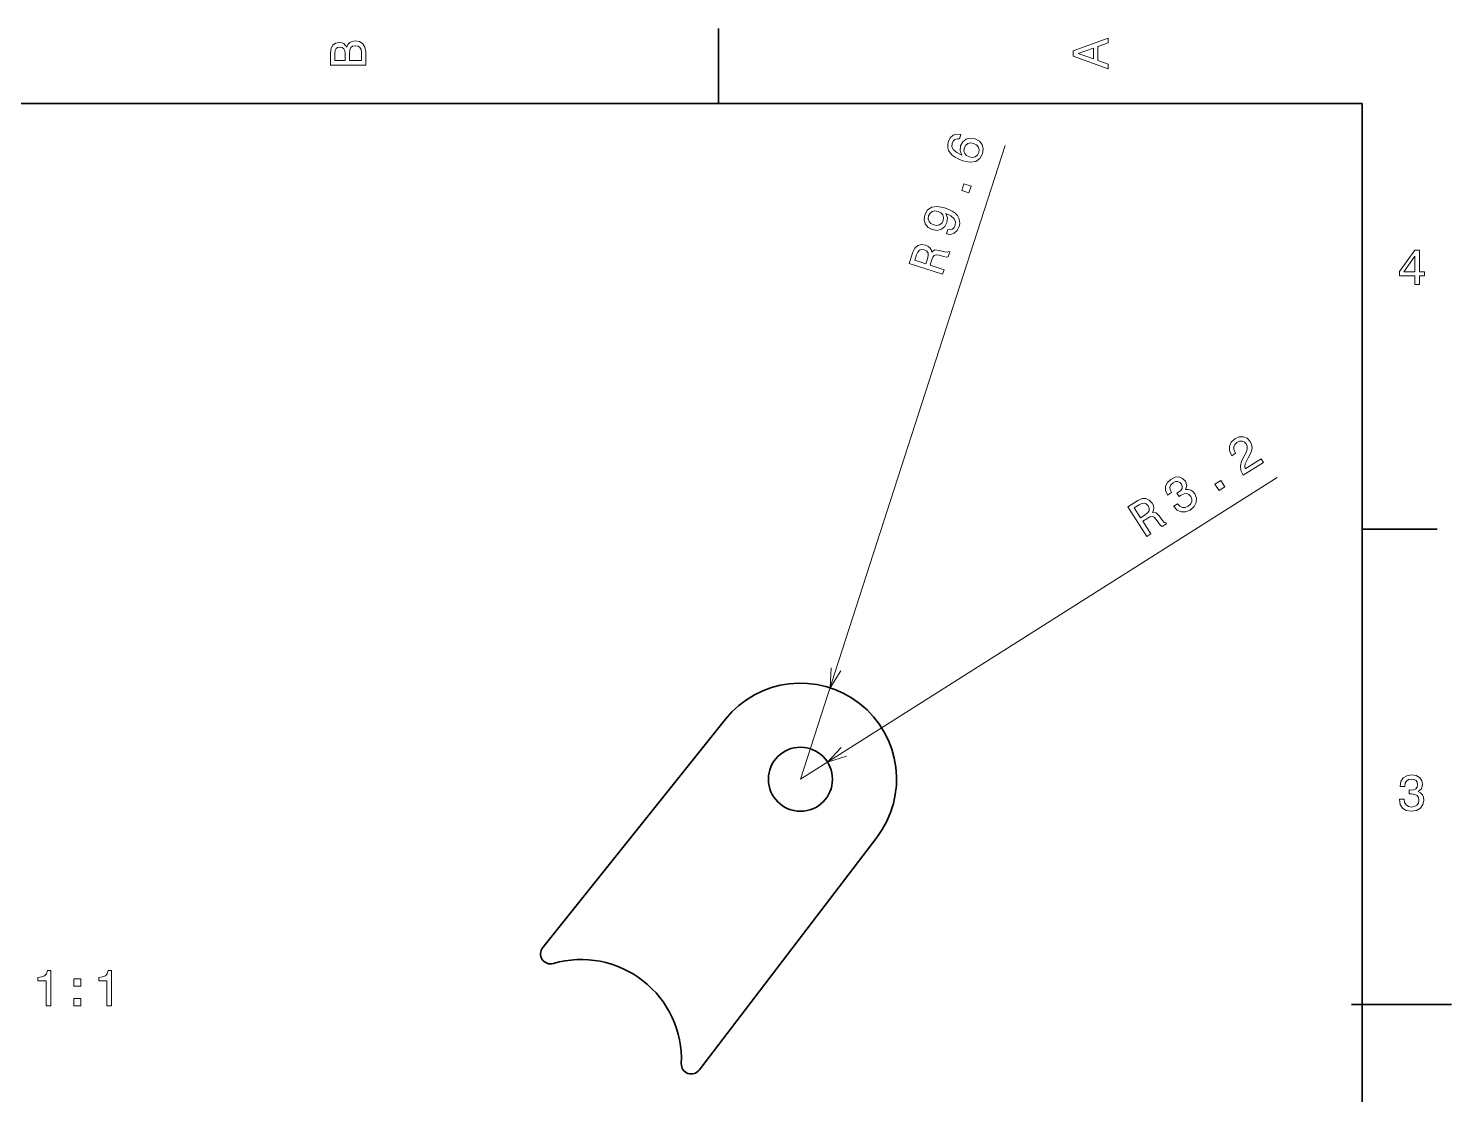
# Model space of a CAD drawing. Extents: x 0 to 296, y 0 to 210.
# Drawn here: x 153.7 to 295.9, y 101 to 207.5 of the extents above; entities that cross this region are included whole.
import ezdxf

# ---------------------------------------------------------------- set-up
doc = ezdxf.new("R2010")
doc.units = 0

msp = doc.modelspace()

# ---------------------------------------------------------------- linework, layer by layer
at = {"color": 7, "lineweight": 35, "ltscale": 0.1875}
for p, q in [((222.699997, 200), (222.699997, 207.5)), ((287, 157.5), (294.5, 157.5))]:
    msp.add_line(p, q, dxfattribs=at)
at = {"color": 7, "lineweight": 35}
for p, q in [((287, 200), (10, 200)), ((287, 10), (287, 200)), ((223.384628, 138.511841), (205.125854, 115.697289)), ((238.507904, 126.684753), (220.766312, 103.465736))]:
    msp.add_line(p, q, dxfattribs=at)
at = {"color": 7, "lineweight": 13}
for q in [(251.34433, 195.804535), (278.50882, 162.651276)]:
    msp.add_line((230.879822, 132.513336), q, dxfattribs=at)
at = {"color": 7, "lineweight": 35, "ltscale": 0.25}
msp.add_line((285.941101, 110), (295.941101, 110), dxfattribs=at)
at = {"color": 7, "lineweight": 13}
for points in [[(185.542007, 205.630417), (185.249496, 205.983429), (185.052811, 206.074219), (184.81073, 206.104477), (184.432495, 206.03891), (184.160156, 205.842224), (183.993729, 205.524506), (183.933212, 205.080704), (183.933212, 203.835022), (187.433212, 203.835022), (187.433212, 205.151306), (187.36261, 205.620331), (187.155838, 205.968307), (186.828018, 206.185165), (186.384216, 206.260818), (186.08667, 206.215424), (185.839554, 206.094391), (185.65799, 205.897705)], [(261.633209, 203.466858), (261.633209, 203.930847), (260.604401, 204.298996), (260.604401, 205.695969), (261.633209, 206.064133), (261.633209, 206.538193), (258.128174, 205.257217), (258.128174, 204.742798)], [(185.385666, 204.984879), (185.385666, 204.298996), (184.351807, 204.298996), (184.351807, 205.025223), (184.382065, 205.297562), (184.472839, 205.489197), (184.629181, 205.605194), (184.86116, 205.645538), (185.093155, 205.600143), (185.254532, 205.479111), (185.355408, 205.272339)], [(187.014618, 205.095825), (187.014618, 204.298996), (185.809296, 204.298996), (185.809296, 205.050446), (185.844589, 205.368164), (185.9505, 205.595108), (186.132065, 205.731277), (186.394302, 205.776657), (186.671692, 205.731277), (186.863327, 205.605194), (186.979324, 205.393372)], [(260.17572, 204.460388), (258.632477, 205), (260.17572, 205.539627)], [(246.913788, 196.913773), (246.495605, 196.948273), (246.13942, 196.830231), (245.851563, 196.562881), (245.652649, 196.160767), (245.594696, 195.866791), (245.606735, 195.59259), (245.685669, 195.328552), (245.83786, 195.077942), (246.055237, 194.848633), (246.342606, 194.639114), (246.699982, 194.449356), (247.12085, 194.292068), (247.827072, 194.148529), (248.397354, 194.223846), (248.817444, 194.506744), (249.085785, 194.992401), (249.149918, 195.485809), (249.0392, 195.913818), (248.758575, 196.258972), (248.333878, 196.486389), (247.851639, 196.552216), (247.429962, 196.444748), (247.09906, 196.175415), (246.885742, 195.777969), (246.83432, 195.291077), (246.997681, 194.861923), (246.493103, 195.104584), (246.163666, 195.380707), (246.01416, 195.688766), (246.042892, 196.039886), (246.158859, 196.267426), (246.318588, 196.417175), (246.52533, 196.482849), (246.771027, 196.47229)], [(248.188171, 196.019379), (248.473419, 195.868835), (248.660309, 195.660004), (248.744049, 195.394409), (248.705139, 195.110184), (248.565613, 194.84259), (248.347046, 194.674744), (248.071716, 194.610046), (247.755432, 194.664612), (247.473434, 194.808807), (247.291351, 195.016083), (247.21875, 195.283371), (247.262177, 195.597961), (247.398743, 195.840012), (247.604614, 196.001358), (247.873596, 196.06279)], [(247.717834, 191.089539), (247.931946, 191.75174), (247.216949, 191.982925), (247.002838, 191.320709)], [(245.477737, 186.981018), (245.880096, 186.93042), (246.239532, 187.042114), (246.52739, 187.309464), (246.734222, 187.71962), (246.792175, 188.013596), (246.788025, 188.295853), (246.709091, 188.559891), (246.556915, 188.810516), (246.339539, 189.039795), (246.047363, 189.250885), (245.693237, 189.434296), (245.269119, 189.597931), (244.566132, 189.735107), (243.99585, 189.65979), (243.577316, 189.381714), (243.305725, 188.902374), (243.240051, 188.40419), (243.35556, 187.974609), (243.636185, 187.629471), (244.057632, 187.408386), (244.543121, 187.336212), (244.966354, 187.448486), (245.2957, 187.713013), (245.505768, 188.116821), (245.56044, 188.597382), (245.392288, 189.028076), (245.900101, 188.779053), (246.229553, 188.50293), (246.379059, 188.194885), (246.347076, 187.850098), (246.232803, 187.61142), (246.068268, 187.463226), (245.861542, 187.397552), (245.620483, 187.422485)], [(244.203339, 187.875412), (243.921341, 188.019592), (243.729645, 188.22998), (243.64917, 188.489227), (243.684814, 188.779816), (243.829147, 189.045868), (244.047729, 189.213699), (244.321503, 189.27359), (244.636078, 189.230164), (244.921326, 189.079636), (245.103424, 188.872345), (245.171204, 188.606628), (245.124542, 188.298386), (244.991226, 188.049988), (244.785339, 187.888641), (244.521164, 187.825653)], [(245.087769, 182.95546), (245.232071, 183.401733), (243.82608, 183.856354), (243.97348, 184.312225), (244.096481, 184.643463), (244.231934, 184.832886), (244.427521, 184.896851), (244.726151, 184.853287), (245.165787, 184.73764), (245.458221, 184.674896), (245.644791, 184.678162), (245.807709, 185.182022), (245.716522, 185.211502), (245.546478, 185.144577), (245.284546, 185.186859), (244.736237, 185.327057), (244.311569, 185.374268), (244.151123, 185.30423), (244.004089, 185.160965), (243.946198, 185.391693), (243.821686, 185.580368), (243.638474, 185.735016), (243.393463, 185.846039), (242.968643, 185.90918), (242.604279, 185.815002), (242.319519, 185.557251), (242.117493, 185.145538), (241.757538, 184.032257)], [(242.485046, 184.888885), (242.608475, 185.172302), (242.766357, 185.349152), (242.976212, 185.424408), (243.254105, 185.382263), (243.516907, 185.244293), (243.64296, 185.060425), (243.657959, 184.811752), (243.584213, 184.501678), (243.418182, 183.98822), (242.309708, 184.346649)], [(292.277374, 181.916794), (292.731262, 181.916794), (292.731262, 182.784225), (293.23056, 182.784225), (293.23056, 183.187683), (292.731262, 183.187683), (292.731262, 185.341141), (292.272339, 185.341141), (290.739197, 183.228027), (290.739197, 182.784225), (292.277374, 182.784225)], [(291.162842, 183.187683), (292.277374, 184.756134), (292.277374, 183.187683)], [(275.116791, 162.871674), (277.149628, 164.157974), (276.917694, 164.52449), (275.311035, 163.507843), (275.273804, 163.764771), (275.322052, 164.028061), (275.603638, 164.629974), (275.77417, 164.916931), (275.939484, 165.278168), (276.004944, 165.617981), (275.960938, 165.942245), (275.822876, 166.254745), (275.523895, 166.566879), (275.14563, 166.721405), (274.725525, 166.706238), (274.288727, 166.519379), (273.925446, 166.188049), (273.741089, 165.790894), (273.743042, 165.344528), (273.941803, 164.879471), (273.979553, 164.819809), (274.367371, 165.065201), (274.345795, 165.099289), (274.200806, 165.413361), (274.18103, 165.699249), (274.277985, 165.951584), (274.491241, 166.152176), (274.765381, 166.265961), (275.016052, 166.275375), (275.24054, 166.184677), (275.415283, 166.002823), (275.509521, 165.787903), (275.533722, 165.570465), (275.489014, 165.339264), (275.382416, 165.092773), (275.217255, 164.797287), (274.966797, 164.268799), (274.850739, 163.801453), (274.891724, 163.349945), (275.108704, 162.88446)], [(268.180664, 159.783783), (268.199554, 159.753952), (268.526611, 159.38797), (268.921082, 159.20787), (269.360474, 159.211395), (269.823975, 159.403214), (270.221344, 159.756119), (270.43512, 160.153961), (270.459442, 160.587128), (270.293457, 161.019211), (270.10025, 161.249084), (269.877045, 161.394318), (269.62384, 161.454926), (269.346466, 161.440552), (269.477875, 161.845963), (269.343964, 162.27449), (269.069702, 162.566452), (268.727356, 162.701935), (268.329254, 162.670868), (267.885071, 162.467377), (267.544678, 162.156494), (267.369263, 161.782913), (267.366241, 161.363251), (267.553101, 160.926453), (267.571991, 160.896622), (267.951294, 161.136627), (267.812805, 161.430939), (267.799561, 161.697098), (267.903046, 161.929688), (268.127502, 162.131409), (268.370697, 162.237534), (268.589264, 162.250519), (268.778961, 162.167633), (268.941376, 161.99588), (269.035156, 161.762772), (269.021851, 161.557419), (268.89679, 161.358932), (268.670074, 161.179642), (268.50116, 161.078735), (268.714203, 160.742065), (268.917633, 160.882721), (269.210388, 161.014252), (269.475403, 161.038727), (269.699921, 160.948029), (269.880066, 160.757629), (269.989594, 160.480804), (269.981934, 160.219345), (269.858704, 159.980225), (269.623016, 159.777374), (269.327576, 159.650101), (269.050629, 159.6539), (268.797607, 159.780273), (268.572754, 160.031876)], [(272.705505, 161.345901), (273.29364, 161.718048), (272.891815, 162.353043), (272.303711, 161.980896)], [(265.481537, 156.774841), (265.877869, 157.02562), (265.087769, 158.274307), (265.492615, 158.530487), (265.799042, 158.706467), (266.024292, 158.765457), (266.215576, 158.689545), (266.417297, 158.465057), (266.681305, 158.095001), (266.865967, 157.859741), (267.011505, 157.742935), (267.458984, 158.026093), (267.407745, 158.107056), (267.234222, 158.164368), (267.059906, 158.364395), (266.728027, 158.82283), (266.431763, 159.130707), (266.263641, 159.179489), (266.05896, 159.163391), (266.162018, 159.377792), (266.186981, 159.602463), (266.14502, 159.838516), (266.027679, 160.080566), (265.741486, 160.400787), (265.401123, 160.561417), (265.017395, 160.54538), (264.598785, 160.358093), (263.610046, 159.732452)], [(264.717194, 159.92572), (264.993347, 160.064651), (265.227814, 160.09964), (265.437256, 160.023285), (265.623932, 159.813171), (265.737732, 159.539017), (265.717041, 159.317047), (265.56955, 159.116287), (265.314545, 158.925095), (264.858551, 158.636551), (264.235626, 159.621002)], [(290.729126, 130.51622), (290.729126, 130.480911), (290.809814, 129.996765), (291.046844, 129.633652), (291.420044, 129.401657), (291.914276, 129.315933), (292.438782, 129.401657), (292.832153, 129.623566), (293.08429, 129.976593), (293.175079, 130.430481), (293.134735, 130.728027), (293.023773, 130.970108), (292.842224, 131.156708), (292.600159, 131.292877), (292.927948, 131.565216), (293.043945, 131.998932), (292.968292, 132.392303), (292.751434, 132.68985), (292.398407, 132.87645), (291.914276, 132.942017), (291.460388, 132.861313), (291.112396, 132.63942), (290.885468, 132.286392), (290.809814, 131.817368), (290.809814, 131.782074), (291.258636, 131.782074), (291.299011, 132.104828), (291.430115, 132.336823), (291.641937, 132.478027), (291.939484, 132.528473), (292.201721, 132.488113), (292.393372, 132.382217), (292.509369, 132.210739), (292.554749, 131.97876), (292.509369, 131.731628), (292.388336, 131.565216), (292.176514, 131.46434), (291.889069, 131.434082), (291.692383, 131.439133), (291.692383, 131.04071), (291.939484, 131.050797), (292.257202, 131.005417), (292.494232, 130.884369), (292.635468, 130.687683), (292.685883, 130.430481), (292.630402, 130.13797), (292.484161, 129.921112), (292.252167, 129.784943), (291.944519, 129.739563), (291.626801, 129.789993), (291.394806, 129.941284), (291.248566, 130.183365), (291.193085, 130.51622)], [(155.506042, 109.873947), (155.964966, 109.873947), (155.964966, 113.399162), (155.622025, 113.399162), (155.53125, 113.09153), (155.349701, 112.88475), (155.072311, 112.763718), (154.689026, 112.723373), (154.689026, 112.365303), (155.506042, 112.365303)], [(158.284851, 111.830719), (158.98082, 111.830719), (158.98082, 112.582161), (158.284851, 112.582161)], [(161.578079, 109.873947), (162.037018, 109.873947), (162.037018, 113.399162), (161.694077, 113.399162), (161.603302, 113.09153), (161.421738, 112.88475), (161.144363, 112.763718), (160.761078, 112.723373), (160.761078, 112.365303), (161.578079, 112.365303)], [(158.284851, 109.873947), (158.98082, 109.873947), (158.98082, 110.625389), (158.284851, 110.625389)]]:
    msp.add_lwpolyline(points, close=True, dxfattribs=at)
for points in [[(233.935135, 143.645126), (233.833313, 141.64772), (234.920197, 143.326614)], [(234.939636, 135.694809), (233.583939, 134.224411), (235.49321, 134.819962)]]:
    msp.add_lwpolyline(points, dxfattribs=at)
at = {"color": 7, "lineweight": 35}
msp.add_circle((230.879822, 132.513336), 3.2, dxfattribs=at)
for centre, radius, start, end in [((230.879822, 132.513336), 9.6, 322.61666, 141.329277), ((205.906601, 115.072449), 1, 141.329277, 286.226758), ((208.980438, 104.510651), 10, 357.719177, 106.226756), ((219.971725, 104.072876), 1, 177.719173, 322.61666)]:
    msp.add_arc(centre, radius, start, end, dxfattribs=at)

doc.saveas('drawing.dxf')
